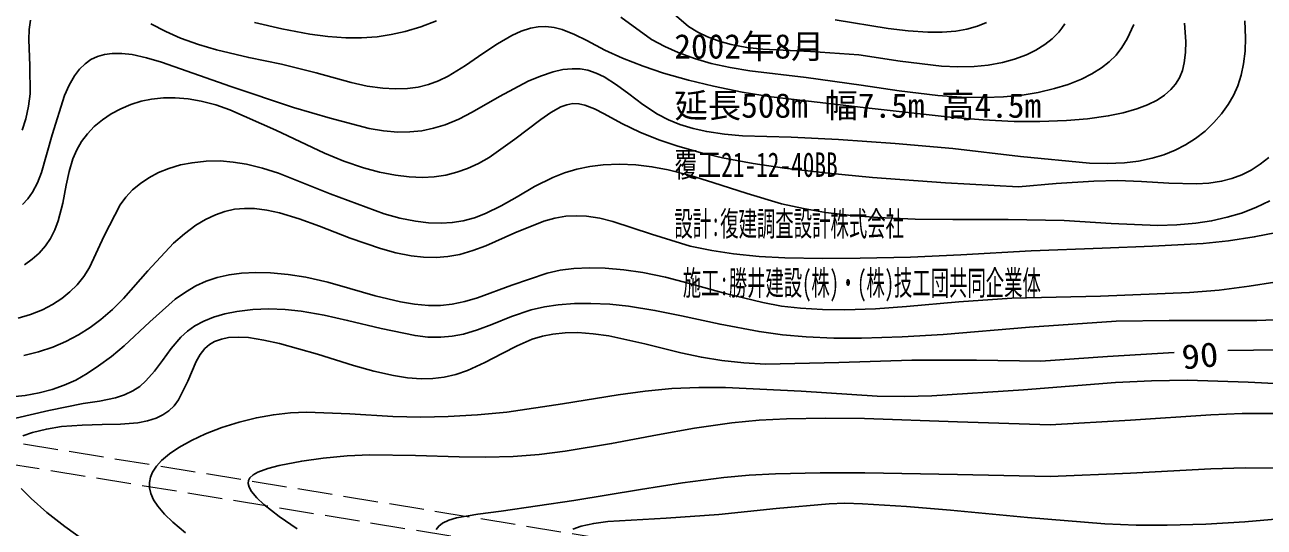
# Model space of a CAD drawing. Units: millimetres, scale not verified. Extents: x 40000 to 680000, y 20000 to 380000.
# Drawn here: x 412746 to 479565, y 291382 to 318450 of the extents above; entities that cross this region are included whole.
import ezdxf
from ezdxf.enums import TextEntityAlignment as Align

# ---------------------------------------------------------------- set-up
doc = ezdxf.new("R2010")
doc.units = ezdxf.units.MM
doc.header["$LTSCALE"] = 1000
doc.linetypes.add('USER1', pattern=[2.5, 1.875, -0.625])
doc.layers.add('M-BGD', color=7, linetype='Continuous', lineweight=25)
doc.layers.add('M-STR', color=1, linetype='USER1', lineweight=13)
doc.styles.add('ＭＳ ゴシック', font='')
doc.styles.get('ＭＳ ゴシック').set_extended_font_data('MS Gothic')

msp = doc.modelspace()

# ---------------------------------------------------------------- linework, layer by layer
at = {"layer": 'M-BGD'}
for points in [[(447112, 319572), (448535, 318362), (449035, 318050), (449559, 317793), (450177, 317562), (450827, 317384), (451666, 317228), (452532, 317129), (455099, 317009), (457703, 316826), (459946, 316489), (462174, 316215), (463041, 316178), (463930, 316202), (464689, 316279), (465461, 316419), (466108, 316594), (466741, 316827), (467257, 317077), (467745, 317380), (468134, 317690), (468489, 318050), (468663, 318267), (468825, 318493)], [(444887, 318857), (446540, 317661), (447245, 317278), (447978, 316949), (448850, 316629), (449752, 316363), (450783, 316142), (451842, 315977), (454866, 315617), (457841, 315202), (459894, 314894), (461973, 314643), (463240, 314557), (464518, 314531), (465518, 314567), (466517, 314663), (467386, 314805), (468265, 315009), (468999, 315235), (469722, 315520), (470280, 315800), (470799, 316127), (471210, 316452), (471575, 316818), (471895, 317235), (472168, 317691), (472533, 318474)], [(413057, 318703), (412978, 318198), (412956, 317649), (413022, 316236), (413029, 314739), (412945, 314060), (412801, 313390), (412609, 312770)], [(412624, 308759), (412917, 309074), (413168, 309433), (413433, 309936), (413654, 310489), (414223, 312525), (414879, 314640), (415135, 315202), (415429, 315706), (415693, 316053), (415994, 316351), (416314, 316578), (416661, 316748), (417041, 316857), (417449, 316910), (417971, 316908), (418530, 316843), (419304, 316678), (420109, 316443), (423858, 315123), (427237, 313995), (429206, 313415), (431308, 312862), (432085, 312737), (432865, 312674), (433507, 312677), (434146, 312742), (434788, 312875), (435417, 313067), (436139, 313368), (436858, 313735), (438333, 314584), (439881, 315405), (440550, 315691), (441232, 315919), (441746, 316034), (442254, 316086), (442683, 316073), (443107, 316000), (443553, 315851), (443987, 315641), (444647, 315224), (445307, 314734), (446062, 314160), (446848, 313638), (447442, 313330), (448062, 313078), (448774, 312858), (449512, 312693), (450465, 312555), (451435, 312475), (454058, 312397), (456612, 312262), (459675, 312054), (462778, 311782), (466428, 311361), (470148, 310994), (471094, 310977), (472031, 311021), (472780, 311111), (473520, 311260), (474145, 311445), (474761, 311690), (475320, 311978), (475861, 312326), (476375, 312727), (476851, 313177), (477267, 313650), (477630, 314154), (477914, 314648), (478144, 315168), (478328, 315741), (478456, 316340), (478537, 317032), (478559, 317750), (478517, 318656)], [(475263, 318530), (475336, 317543), (475327, 316951), (475258, 316392), (475153, 315979), (474993, 315591), (474785, 315257), (474527, 314957), (474188, 314661), (473790, 314397), (473274, 314136), (472705, 313918), (471955, 313706), (471159, 313543), (470047, 313392), (468915, 313299), (467469, 313242), (466087, 313246), (464409, 313323), (462794, 313455), (457950, 313986), (452988, 314564), (451422, 314825), (449868, 315145), (448521, 315464), (447174, 315844), (446075, 316214), (444972, 316649), (444016, 317089), (443053, 317599), (442384, 317929), (441720, 318190), (441281, 318306), (440837, 318360), (440424, 318346), (440005, 318269), (439509, 318109), (439007, 317880), (438225, 317425), (437440, 316897), (436514, 316261), (435570, 315685), (435042, 315425), (434507, 315228), (433945, 315093), (433374, 315017), (432718, 314995), (432044, 315034), (431203, 315152), (430346, 315335), (428454, 315867), (426578, 316332), (424820, 316685), (423088, 317094), (422110, 317383), (421140, 317734), (420342, 318082), (419550, 318496)], [(425127, 318579), (426603, 318237), (428120, 317948), (429080, 317821), (430052, 317753), (430899, 317751), (431738, 317809), (432496, 317920), (433248, 318093), (434101, 318348), (434947, 318665)], [(456437, 318723), (459284, 318253), (460363, 318120), (461433, 318048), (462199, 318051), (462947, 318113), (463538, 318218), (464109, 318380), (464587, 318575)], [(466323, 309724), (462378, 309944), (458456, 310223), (456065, 310449), (453697, 310733), (452023, 310980), (450354, 311287), (449155, 311564), (447961, 311902), (446933, 312254), (445908, 312668), (444941, 313125), (443977, 313649), (443458, 313921), (442943, 314124), (442617, 314195), (442294, 314204), (441964, 314145), (441637, 314022), (441100, 313719), (440575, 313353), (439161, 312281), (437779, 311308), (437203, 310980), (436605, 310709), (436038, 310501), (435443, 310348), (434823, 310256), (434187, 310224), (433470, 310252), (432732, 310342), (431873, 310513), (431009, 310748), (429951, 311106), (428901, 311526), (426277, 312768), (423801, 313876), (423044, 314132), (422264, 314332), (421563, 314453), (420847, 314514), (420217, 314510), (419585, 314447), (419015, 314330), (418459, 314153), (417917, 313930), (417398, 313652), (416928, 313334), (416489, 312963), (416124, 312578), (415807, 312158), (415547, 311706), (415341, 311229), (415133, 310538), (414978, 309815), (414794, 308835), (414553, 307882), (414371, 307399), (414132, 306941), (413857, 306534), (413525, 306154), (413152, 305817), (412738, 305526)], [(412395, 302640), (413057, 302841), (413699, 303098), (414239, 303376), (414751, 303707), (415181, 304054), (415569, 304446), (415921, 304891), (416230, 305381), (417032, 307077), (417887, 308741), (418197, 309161), (418562, 309554), (418976, 309904), (419431, 310210), (419956, 310487), (420520, 310715), (421136, 310898), (421764, 311021), (422532, 311098), (423279, 311113), (423988, 311057), (424693, 310941), (425555, 310729), (426424, 310452), (429218, 309346), (432127, 308260), (432974, 308028), (433814, 307861), (434506, 307779), (435199, 307758), (435794, 307797), (436388, 307896), (436987, 308056), (437583, 308279), (438434, 308696), (439286, 309182), (440234, 309731), (441216, 310230), (441846, 310479), (442503, 310675), (443212, 310820), (443930, 310905), (444808, 310934), (445687, 310903), (446560, 310800), (447427, 310637), (448639, 310330), (449846, 309961), (451689, 309356), (453541, 308811), (454725, 308548), (455922, 308344), (457319, 308174), (458731, 308062), (460745, 307983), (462787, 307963), (465754, 307965), (468788, 307907), (471322, 307744), (473827, 307644), (474847, 307670), (475873, 307757), (476725, 307887), (477572, 308077), (478336, 308309), (479110, 308609), (479862, 308964)], [(466323, 309724), (468342, 309907), (470384, 310031), (471659, 310052), (472947, 310013), (474428, 309913), (475909, 309874), (476587, 309917), (477264, 310020), (477813, 310160), (478350, 310361), (478855, 310615), (479347, 310932), (479808, 311300)], [(412700, 300631), (413479, 300829), (414250, 301088), (414960, 301388), (415641, 301742), (416263, 302133), (416855, 302576), (417473, 303111), (418060, 303699), (419385, 305199), (420772, 306676), (421351, 307183), (421974, 307647), (422486, 307960), (423027, 308220), (423536, 308394), (424061, 308509), (424595, 308557), (425136, 308546), (425801, 308462), (426474, 308315), (427543, 307992), (428626, 307600), (430286, 306959), (431925, 306390), (432746, 306167), (433571, 306006), (434247, 305931), (434918, 305918), (435558, 305970), (436197, 306082), (436900, 306281), (437600, 306543), (439162, 307237), (440724, 307865), (441319, 308032), (441917, 308137), (442470, 308166), (443036, 308135), (443739, 308026), (444456, 307853), (446525, 307165), (448622, 306531), (449789, 306294), (450960, 306117), (452343, 305975), (453730, 305893), (455751, 305854), (457774, 305875), (460497, 305937), (463209, 306059), (466993, 306267), (470825, 306416), (473547, 306515), (476275, 306674), (477637, 306814), (479030, 307018), (480231, 307253)], [(411894, 298394), (412765, 298481), (413514, 298613), (414225, 298797), (414875, 299027), (415501, 299312), (416116, 299660), (416717, 300071), (417424, 300582), (418111, 301154), (419479, 302444), (420862, 303666), (421403, 304052), (421969, 304381), (422529, 304635), (423116, 304834), (423756, 304981), (424427, 305072), (425206, 305112), (426000, 305090), (426946, 304997), (427892, 304844), (429085, 304575), (430269, 304246), (431644, 303850), (433008, 303518), (433761, 303394), (434519, 303329), (435158, 303334), (435795, 303399), (436478, 303535), (437159, 303731), (439010, 304429), (440901, 305076), (441616, 305227), (442351, 305319), (443182, 305360), (444027, 305341), (445041, 305249), (446057, 305096), (447285, 304847), (448510, 304538), (450517, 303979), (452537, 303479), (453549, 303299), (454567, 303179), (455756, 303106), (456953, 303092), (458604, 303150), (460276, 303268), (463104, 303520), (465956, 303713), (470745, 303836), (475538, 304019), (477132, 304158), (478752, 304360), (480143, 304591)], [(412258, 297248), (414050, 297670), (415894, 298043), (416773, 298169), (417629, 298353), (418116, 298514), (418578, 298731), (418945, 298971), (419277, 299261), (419740, 299786), (420169, 300366), (420640, 301014), (421152, 301615), (421514, 301944), (421913, 302226), (422398, 302488), (422914, 302698), (423532, 302880), (424179, 303006), (425049, 303105), (425905, 303143), (426778, 303110), (427648, 303017), (428892, 302802), (430148, 302525), (431961, 302084), (433789, 301703), (434484, 301629), (435172, 301617), (435783, 301669), (436396, 301782), (437161, 302008), (437930, 302299), (438983, 302726), (440052, 303094), (440765, 303261), (441497, 303371), (442376, 303433), (443266, 303435), (444281, 303391), (445290, 303288), (446719, 303061), (448144, 302774), (450235, 302318), (452333, 301923), (453593, 301750), (454868, 301636), (456356, 301570), (457858, 301564), (460053, 301636), (462257, 301769), (466914, 302154), (471589, 302479), (474442, 302526), (477269, 302513), (479164, 302517), (481082, 302581)], [(467525, 300321), (464053, 300384), (460576, 300386), (456633, 300250), (452676, 300174), (451504, 300235), (450327, 300356), (449226, 300535), (448119, 300776), (446171, 301263), (444241, 301684), (443397, 301805), (442563, 301865), (441885, 301857), (441216, 301789), (440659, 301679), (440101, 301507), (439286, 301154), (438480, 300738), (437551, 300248), (436616, 299822), (435990, 299615), (435361, 299469), (434746, 299396), (434116, 299381), (433376, 299433), (432627, 299546), (431563, 299787), (430473, 300096), (428529, 300701), (426470, 301278), (425632, 301467), (424802, 301594), (424254, 301624), (423729, 301594), (423343, 301518), (422982, 301385), (422703, 301221), (422457, 301007), (422209, 300688), (421992, 300303), (421537, 299251), (421037, 298246), (420792, 297923), (420515, 297656), (420190, 297433), (419830, 297260), (419358, 297110), (418837, 297011), (417912, 296931), (416920, 296908), (415839, 296886), (414731, 296802), (413916, 296668), (413155, 296483), (412644, 296307)], [(467525, 300321), (471111, 300583), (474705, 300798)], [(477604, 300907), (481771, 300962)], [(481892, 299038), (478693, 299199), (475433, 299302), (473491, 299268), (471553, 299174), (466588, 298789), (461639, 298463), (460171, 298426), (458696, 298450), (454609, 298710), (450530, 298910), (449085, 298908), (447633, 298846), (446186, 298710), (444732, 298513), (441738, 298021), (438736, 297588), (437159, 297434), (435577, 297340), (434089, 297312), (432591, 297345), (430273, 297496), (427937, 297588), (427063, 297548), (426148, 297444), (425230, 297276), (424298, 297042), (423378, 296751), (422485, 296406), (421735, 296056), (421058, 295676), (420554, 295333), (420125, 294970), (419841, 294661), (419631, 294346), (419516, 294072), (419463, 293791), (419471, 293497), (419541, 293199), (419692, 292858), (419913, 292513), (420272, 292085), (420719, 291653), (421415, 291084)], [(480056, 297500), (478368, 297502), (476691, 297444), (472348, 297140), (468023, 296898), (463025, 297051), (458019, 297233), (455921, 297256), (453817, 297218), (452335, 297145), (450858, 297011), (448859, 296711), (446863, 296350), (444384, 295885), (441883, 295477), (440480, 295307), (439068, 295196), (437581, 295150), (436158, 295165), (433805, 295248), (431352, 295273), (430127, 295221), (428838, 295104), (427681, 294940), (426462, 294705), (425841, 294545), (425313, 294351), (425063, 294211), (424884, 294048), (424809, 293901), (424794, 293742), (424846, 293532), (424971, 293307), (425252, 292968), (425635, 292609), (426469, 291958), (427428, 291291)], [(480442, 294570), (478552, 294579), (476685, 294528), (472357, 294288), (468031, 294109), (463037, 294213), (458034, 294318), (455626, 294317), (453220, 294256), (451799, 294182), (450438, 294052), (448197, 293767), (445938, 293418), (442342, 292824), (438424, 292240), (437170, 292083), (436029, 291881), (435603, 291754), (435257, 291593), (435065, 291441), (434931, 291263)], [(412557, 293462), (413098, 292920), (413942, 292181), (414902, 291425), (416500, 290273), (418099, 289193), (421115, 287257), (423586, 285606), (424474, 284931), (425328, 284205), (426223, 283384), (427112, 282486), (429286, 280008), (431508, 277566), (432473, 276650), (433477, 275778), (434573, 274910), (435706, 274089), (437463, 272923), (439264, 271802), (439401, 271718), (439546, 271629)], [(442299, 291281), (442743, 291433), (443417, 291584), (444175, 291689), (447315, 291860), (450158, 292072), (453257, 292398), (456105, 292639), (456964, 292671), (457909, 292642), (460276, 292505), (462647, 292308), (466804, 291903), (470977, 291556), (472661, 291491), (474330, 291486), (476426, 291545), (478527, 291666), (483470, 292097)]]:
    msp.add_lwpolyline(points, dxfattribs=at)
at = {"layer": 'M-STR'}
for points in [[(375666, 301600), (380613, 300881), (385547, 300146), (390489, 299395), (395418, 298632), (400356, 297854), (405282, 297067), (410217, 296273), (415142, 295474), (420076, 294670), (425000, 293865), (429934, 293057), (434858, 292250), (439792, 291442), (444716, 290636), (449650, 289828), (452630, 289341), (455620, 288851)], [(455428, 287667), (450503, 288472), (445569, 289280), (440645, 290086), (435710, 290894), (430787, 291701), (425855, 292510), (420931, 293316), (415998, 294120), (411074, 294919), (406139, 295715), (401212, 296503), (396275, 297284), (391346, 298050), (386404, 298804), (381471, 299541), (376524, 300265), (371585, 300965)]]:
    msp.add_lwpolyline(points, dxfattribs=at)

# ---------------------------------------------------------------- texts
at = {"layer": 'M-BGD', "style": 'ＭＳ ゴシック'}
for s, p in [('2002年8月', (447765, 316234)), ('延長508m 幅7.5m 高4.5m', (447765, 313047))]:
    msp.add_text(s, height=1320, dxfattribs=at).set_placement(p, align=Align.BOTTOM_LEFT)
for s, width, p in [('覆工21-12-40BB', 0.7, (447765, 309861)), ('設計:復建調査設計株式会社', 0.55, (447765, 306674)), ('施工:勝井建設(株)・(株)技工団共同企業体', 0.55, (448221, 303487))]:
    msp.add_text(s, height=1320, dxfattribs=dict(at, width=width)).set_placement(p, align=Align.BOTTOM_LEFT)
at = {"layer": 'M-BGD', "style": 'ＭＳ ゴシック', "width": 1.1}
msp.add_text('90', height=1320, rotation=5.4, dxfattribs=at).set_placement((475216, 299486), align=Align.BOTTOM_LEFT)

doc.saveas('drawing.dxf')
